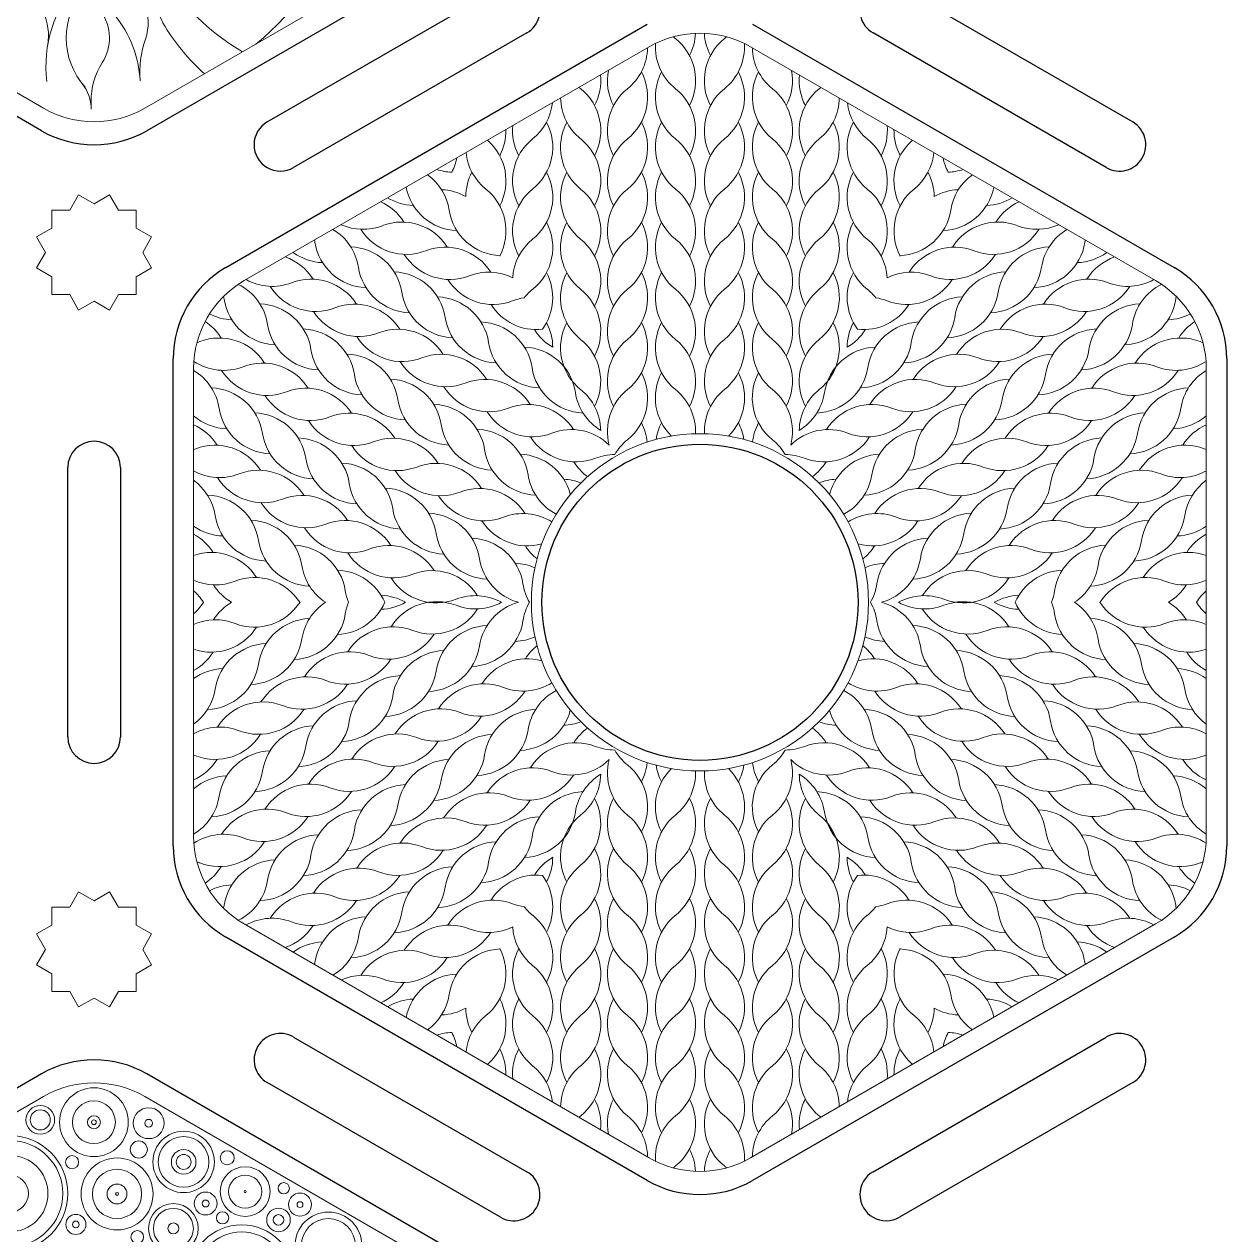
# Model space of a CAD drawing. Header units: millimetres. Extents: x -1250 to -350, y -300 to 300.
# Drawn here: x -845.6 to -760, y -95 to -8.9 of the extents above; entities that cross this region are included whole.
import ezdxf

# ---------------------------------------------------------------- set-up
doc = ezdxf.new("R2010")
doc.units = ezdxf.units.MM
doc.layers.get('0').update_dxf_attribs({"color": 1, "true_color": 0xff0000})
doc.layers.add('cut', color=1, linetype='Continuous', lineweight=20, true_color=0xff0000)
doc.layers.add('Vector Engrave', color=5, linetype='Continuous', lineweight=0, true_color=0x0000ff)

msp = doc.modelspace()

# ---------------------------------------------------------------- linework, layer by layer
for p, q in [((-844.375, -16.442), (-874.375, 0.879)), ((-806.875, 0.879), (-836.875, -16.442)), ((-828.3, -15.821), (-811.7, -6.237)), ((-783.3, -6.237), (-766.7, -15.821)), ((-831.25, -26.184), (-801.25, -8.864)), ((-793.75, -8.864), (-763.75, -26.184)), ((-809.825, -9.484), (-826.425, -19.068)), ((-768.575, -19.068), (-785.175, -9.484)), ((-835, -67.321), (-835, -32.679)), ((-760, -32.679), (-760, -67.321)), ((-842.5, -59.584), (-842.5, -40.416)), ((-838.75, -40.416), (-838.75, -59.584)), ((-801.25, -91.136), (-831.25, -73.816)), ((-763.75, -73.816), (-793.75, -91.136)), ((-826.425, -80.932), (-809.825, -90.516)), ((-785.175, -90.516), (-768.575, -80.932)), ((-844.375, -83.558), (-874.375, -100.879)), ((-806.875, -100.879), (-836.875, -83.558)), ((-811.7, -93.763), (-828.3, -84.179)), ((-766.7, -84.179), (-783.3, -93.763))]:
    msp.add_line(p, q)
msp.add_circle((-797.5, -50), 11.25)
for centre, radius, start, end in [((-810.762, -7.861), 1.875, 300, 120), ((-784.238, -7.861), 1.875, 60, 240), ((-827.363, -17.445), 1.875, 120, 300), ((-767.637, -17.445), 1.875, 240, 60), ((-840.625, -9.946), 7.5, 240, 300), ((-827.5, -32.679), 7.5, 120, 180), ((-767.5, -32.679), 7.5, 0, 60), ((-840.625, -40.416), 1.875, 0, 180), ((-840.625, -59.584), 1.875, 180, 0), ((-827.5, -67.321), 7.5, 180, 240), ((-767.5, -67.321), 7.5, 300, 0), ((-827.363, -82.555), 1.875, 60, 240), ((-767.637, -82.555), 1.875, 300, 120), ((-840.625, -90.054), 7.5, 60, 120), ((-810.762, -92.139), 1.875, 240, 60), ((-797.5, -84.641), 7.5, 240, 300), ((-784.238, -92.139), 1.875, 120, 300)]:
    msp.add_arc(centre, radius, start, end)
at = {"layer": 'cut'}
for p, q in [((-841.723, -21.004), (-842.357, -22.102)), ((-840.625, -21.638), (-841.723, -21.004)), ((-839.527, -21.004), (-840.625, -21.638)), ((-838.893, -22.102), (-839.527, -21.004)), ((-842.357, -22.102), (-843.625, -22.102)), ((-843.625, -22.102), (-843.625, -23.37)), ((-837.625, -22.102), (-838.893, -22.102)), ((-837.625, -23.37), (-837.625, -22.102)), ((-843.625, -23.37), (-844.723, -24.004)), ((-844.723, -24.004), (-844.089, -25.102)), ((-836.527, -24.004), (-837.625, -23.37)), ((-837.161, -25.102), (-836.527, -24.004)), ((-844.089, -25.102), (-844.723, -26.2)), ((-836.527, -26.2), (-837.161, -25.102)), ((-844.723, -26.2), (-843.625, -26.834)), ((-837.625, -26.834), (-836.527, -26.2)), ((-843.625, -26.834), (-843.625, -28.102)), ((-837.625, -28.102), (-837.625, -26.834)), ((-843.625, -28.102), (-842.357, -28.102)), ((-842.357, -28.102), (-841.723, -29.2)), ((-839.527, -29.2), (-838.893, -28.102)), ((-838.893, -28.102), (-837.625, -28.102)), ((-841.723, -29.2), (-840.625, -28.566)), ((-840.625, -28.566), (-839.527, -29.2)), ((-841.723, -70.597), (-842.357, -71.695)), ((-840.625, -71.231), (-841.723, -70.597)), ((-839.527, -70.597), (-840.625, -71.231)), ((-838.893, -71.695), (-839.527, -70.597)), ((-842.357, -71.695), (-843.625, -71.695)), ((-843.625, -71.695), (-843.625, -72.963)), ((-837.625, -71.695), (-838.893, -71.695)), ((-837.625, -72.963), (-837.625, -71.695)), ((-843.625, -72.963), (-844.723, -73.597)), ((-836.527, -73.597), (-837.625, -72.963)), ((-844.723, -73.597), (-844.089, -74.695)), ((-837.161, -74.695), (-836.527, -73.597)), ((-844.089, -74.695), (-844.723, -75.793)), ((-836.527, -75.793), (-837.161, -74.695)), ((-844.723, -75.793), (-843.625, -76.427)), ((-837.625, -76.427), (-836.527, -75.793)), ((-843.625, -76.427), (-843.625, -77.695)), ((-837.625, -77.695), (-837.625, -76.427)), ((-843.625, -77.695), (-842.357, -77.695)), ((-842.357, -77.695), (-841.723, -78.793)), ((-841.723, -78.793), (-840.625, -78.159)), ((-840.625, -78.159), (-839.527, -78.793)), ((-839.527, -78.793), (-838.893, -77.695)), ((-838.893, -77.695), (-837.625, -77.695))]:
    msp.add_line(p, q, dxfattribs=at)
at = {"layer": 'Vector Engrave'}
for p, q in [((-873.061, 1.806), (-844.229, -14.84)), ((-837.021, -14.84), (-808.189, 1.806)), ((-801.104, -10.466), (-829.936, -27.112)), ((-765.064, -27.112), (-793.896, -10.466)), ((-840.832, -14.367), (-840.823, -14.908)), ((-833.54, -33.354), (-833.54, -66.646)), ((-761.46, -66.646), (-761.46, -33.354)), ((-829.936, -72.888), (-801.104, -89.534)), ((-793.896, -89.534), (-765.064, -72.888)), ((-873.061, -101.806), (-844.229, -85.16)), ((-837.021, -85.16), (-808.189, -101.806))]:
    msp.add_line(p, q, dxfattribs=at)
for centre, radius in [((-797.5, -50), 12), ((-840.637, -86.996), 2.449), ((-844.454, -86.83), 1.022), ((-844.454, -86.83), 0.713), ((-840.637, -86.996), 1.525), ((-836.738, -87.064), 1.101), ((-840.637, -86.996), 0.461), ((-840.637, -86.996), 0.169), ((-836.738, -87.064), 0.274), ((-834.25, -89.82), 2.187), ((-846.625, -92.07), 4.125), ((-846.625, -92.07), 3.769), ((-837.444, -88.939), 0.609), ((-834.25, -89.82), 1.803), ((-846.625, -92.07), 2.717), ((-842.192, -89.837), 0.467), ((-838.992, -92.099), 2.561), ((-834.25, -89.82), 0.877), ((-834.25, -89.82), 0.53), ((-831.151, -89.525), 0.501), ((-838.992, -92.099), 1.752), ((-829.872, -91.934), 1.77), ((-846.625, -92.07), 1.325), ((-829.872, -91.934), 1.177), ((-827.125, -91.695), 0.403), ((-838.992, -92.099), 0.707), ((-838.992, -92.099), 0.103), ((-832.69, -92.78), 0.814), ((-829.872, -91.934), 0.0766), ((-825.969, -92.858), 0.822), ((-834.981, -94.549), 1.766), ((-832.69, -92.78), 0.247), ((-825.969, -92.858), 0.209), ((-841.923, -94.268), 0.714), ((-834.981, -94.549), 1.421), ((-831.482, -93.797), 0.436), ((-827.5, -93.945), 0.839), ((-827.5, -93.945), 0.375), ((-823.946, -95.774), 2.379), ((-823.946, -95.774), 1.922), ((-841.923, -94.268), 0.241), ((-837.554, -95.165), 0.453), ((-834.981, -94.549), 0.384), ((-830.125, -98.07), 3.769), ((-830.125, -98.07), 3.267)]:
    msp.add_circle(centre, radius, dxfattribs=at)
for centre, radius, start, end in [((-839.029, 2.284), 16, 308.27892, 25.88322), ((-827.8, -4.486), 9, 183.4644, 214.11678), ((-835.051, -11.847), 9, 138.23452, 187.02367), ((-840.148, -8.789), 3.373, 340.4644, 64.77821), ((-822.008, 2.996), 16, 214.11678, 239.75123), ((-837.378, -9.843), 5.227, 137.89524, 222.17288), ((-847.875, -9.695), 4.004, 350.47159, 25.48633), ((-842.717, -9.849), 3.189, 326.98906, 36.44031), ((-845.335, -13.312), 8, 4.0313, 42.65504), ((-830.372, -12.257), 7, 160.4644, 185.17302), ((-822.005, -0.559), 16, 214.11678, 227.67937), ((-797.5, -16.708), 7.208, 60, 120), ((-796.847, -10.476), 3.823, 176.32146, 231.24538), ((-796.847, -6.909), 3.823, 228.11206, 231.24538), ((-801.633, -12.871), 3.823, 332.17822, 51.24538), ((-801.632, -9.304), 3.823, 332.17822, 356.95643), ((-793.367, -12.871), 3.823, 128.75462, 207.82178), ((-793.368, -9.304), 3.823, 183.04357, 207.82178), ((-798.153, -6.909), 3.823, 308.75462, 311.88794), ((-798.153, -10.476), 3.823, 308.75462, 3.67854), ((-805.053, -10.476), 3.823, 308.75462, 359.06082), ((-789.947, -10.476), 3.823, 180.93918, 231.24538), ((-835.832, -14.284), 5, 147.20947, 180.95484), ((-808.383, -12.871), 3.823, 332.17822, 5.97764), ((-800.267, -12.871), 3.823, 169.12812, 207.82178), ((-805.052, -14.043), 3.823, 308.75462, 27.82178), ((-796.848, -14.043), 3.823, 152.17822, 231.24538), ((-798.152, -14.043), 3.823, 308.75462, 27.82178), ((-789.948, -14.043), 3.823, 152.17822, 231.24538), ((-794.733, -12.871), 3.823, 332.17822, 10.87188), ((-786.617, -12.871), 3.823, 174.02236, 207.82178), ((-843.822, -14.958), 3, 0.95484, 38.43421), ((-803.597, -10.476), 3.823, 228.89179, 231.24538), ((-808.383, -16.438), 3.823, 332.17822, 51.24538), ((-800.267, -16.438), 3.823, 128.75462, 207.82178), ((-801.633, -16.438), 3.823, 332.17822, 51.24538), ((-793.367, -16.438), 3.823, 128.75462, 207.82178), ((-794.733, -16.438), 3.823, 332.17822, 51.24538), ((-786.617, -16.438), 3.823, 128.75462, 207.82178), ((-791.403, -10.476), 3.823, 308.75462, 311.10821), ((-811.802, -14.043), 3.823, 308.75462, 353.92928), ((-803.598, -14.043), 3.823, 181.03631, 231.24538), ((-791.402, -14.043), 3.823, 308.75462, 358.96369), ((-783.198, -14.043), 3.823, 186.07072, 231.24538), ((-840.625, -8.597), 7.208, 240, 300), ((-815.133, -16.438), 3.823, 332.17822, 1.18963), ((-807.017, -16.438), 3.823, 174.56955, 207.82178), ((-811.801, -17.61), 3.823, 308.75462, 27.82178), ((-803.599, -17.61), 3.823, 152.17822, 231.24538), ((-805.051, -17.61), 3.823, 308.75462, 27.82178), ((-796.849, -17.61), 3.823, 152.17822, 231.24538), ((-798.151, -17.61), 3.823, 308.75462, 27.82178), ((-789.949, -17.61), 3.823, 152.17822, 231.24538), ((-791.401, -17.61), 3.823, 308.75462, 27.82178), ((-783.199, -17.61), 3.823, 152.17822, 231.24538), ((-787.983, -16.438), 3.823, 332.17822, 5.43045), ((-779.867, -16.438), 3.823, 178.81037, 207.82178), ((-815.134, -20.006), 3.823, 332.17822, 49.03373), ((-807.016, -20.006), 3.823, 128.75462, 207.82178), ((-808.384, -20.006), 3.823, 332.17822, 51.24538), ((-800.266, -20.006), 3.823, 128.75462, 207.82178), ((-801.634, -20.006), 3.823, 332.17822, 51.24538), ((-793.366, -20.006), 3.823, 128.75462, 207.82178), ((-794.734, -20.006), 3.823, 332.17822, 51.24538), ((-786.616, -20.006), 3.823, 128.75462, 207.82178), ((-787.984, -20.006), 3.823, 332.17822, 51.24538), ((-779.866, -20.006), 3.823, 130.96627, 207.82178), ((-810.349, -17.61), 3.823, 185.83059, 231.24538), ((-784.651, -17.61), 3.823, 308.75462, 354.16941), ((-818.551, -17.61), 3.823, 332.18522, 348.43733), ((-776.449, -17.61), 3.823, 191.56267, 207.81478), ((-819.126, -22.678), 3.823, 8.75462, 54.16941), ((-815.025, -15.574), 3.823, 251.56267, 267.81478), ((-811.936, -17.358), 3.823, 212.17822, 212.45282), ((-818.551, -21.178), 3.823, 27.54718, 27.82178), ((-810.349, -21.178), 3.823, 152.17822, 179.19403), ((-811.801, -21.178), 3.823, 308.75462, 27.82178), ((-803.599, -21.178), 3.823, 152.17822, 231.24538), ((-805.051, -21.178), 3.823, 308.75462, 27.82178), ((-796.849, -21.178), 3.823, 152.17822, 231.24538), ((-798.151, -21.178), 3.823, 308.75462, 27.82178), ((-789.949, -21.178), 3.823, 152.17822, 231.24538), ((-791.401, -21.178), 3.823, 308.75462, 27.82178), ((-783.199, -21.178), 3.823, 152.17822, 231.24538), ((-784.651, -21.178), 3.823, 0.80597, 27.82178), ((-776.449, -21.178), 3.823, 152.17822, 152.45282), ((-783.064, -17.358), 3.823, 327.54718, 327.82178), ((-779.975, -15.574), 3.823, 272.18522, 288.43733), ((-775.874, -22.678), 3.823, 125.83059, 171.24538), ((-814.659, -19.731), 3.823, 190.96627, 267.82178), ((-816.036, -24.461), 3.823, 60.80597, 87.82178), ((-815.135, -23.573), 3.823, 332.17822, 51.24538), ((-807.015, -23.573), 3.823, 128.75462, 207.82178), ((-808.385, -23.573), 3.823, 332.17822, 51.24538), ((-800.265, -23.573), 3.823, 128.75462, 207.82178), ((-801.635, -23.573), 3.823, 332.17822, 51.24538), ((-793.365, -23.573), 3.823, 128.75462, 207.82178), ((-794.735, -23.573), 3.823, 332.17822, 51.24538), ((-786.615, -23.573), 3.823, 128.75462, 207.82178), ((-787.985, -23.573), 3.823, 332.17822, 51.24538), ((-779.865, -23.573), 3.823, 128.75462, 207.82178), ((-778.964, -24.461), 3.823, 92.17822, 119.19403), ((-780.341, -19.731), 3.823, 272.17822, 349.03373), ((-821.807, -24.978), 3.823, 32.17822, 65.43045), ((-817.749, -17.948), 3.823, 238.81037, 267.82178), ((-777.251, -17.948), 3.823, 272.17822, 301.18963), ((-773.193, -24.978), 3.823, 114.56955, 147.82178), ((-811.569, -21.514), 3.823, 188.75462, 267.82178), ((-783.431, -21.514), 3.823, 272.17822, 351.24538), ((-821.488, -19.636), 3.823, 246.07072, 291.24538), ((-818.718, -26.762), 3.823, 32.17822, 111.24538), ((-811.8, -24.745), 3.823, 308.75462, 27.82178), ((-803.6, -24.745), 3.823, 152.17822, 231.24538), ((-805.05, -24.745), 3.823, 308.75462, 27.82178), ((-796.85, -24.745), 3.823, 152.17822, 231.24538), ((-798.15, -24.745), 3.823, 308.75462, 27.82178), ((-789.95, -24.745), 3.823, 152.17822, 231.24538), ((-791.4, -24.745), 3.823, 308.75462, 27.82178), ((-783.2, -24.745), 3.823, 152.17822, 231.24538), ((-776.282, -26.762), 3.823, 68.75462, 147.82178), ((-773.512, -19.636), 3.823, 248.75462, 293.92928), ((-825.591, -26.741), 3.823, 8.75462, 58.96369), ((-818.4, -21.42), 3.823, 212.17822, 291.24538), ((-776.6, -21.42), 3.823, 248.75462, 327.82178), ((-769.409, -26.741), 3.823, 121.03631, 171.24538), ((-828.68, -24.958), 3.823, 8.75462, 11.10821), ((-821.124, -23.794), 3.823, 188.75462, 267.82178), ((-822.501, -28.524), 3.823, 8.75462, 87.82178), ((-815.629, -28.546), 3.823, 32.17822, 111.24538), ((-807.015, -27.14), 3.823, 128.75462, 176.56114), ((-808.385, -27.14), 3.823, 332.17822, 51.24538), ((-800.265, -27.14), 3.823, 128.75462, 207.82178), ((-801.635, -27.14), 3.823, 332.17822, 51.24538), ((-793.365, -27.14), 3.823, 128.75462, 207.82178), ((-794.735, -27.14), 3.823, 332.17822, 51.24538), ((-786.615, -27.14), 3.823, 128.75462, 207.82178), ((-787.985, -27.14), 3.823, 3.43886, 51.24538), ((-779.371, -28.546), 3.823, 68.75462, 147.82178), ((-772.499, -28.524), 3.823, 92.17822, 171.24538), ((-773.876, -23.794), 3.823, 272.17822, 351.24538), ((-766.32, -24.958), 3.823, 168.89179, 171.24538), ((-828.271, -29.039), 3.823, 32.17822, 70.87188), ((-824.213, -22.011), 3.823, 234.02236, 267.82178), ((-815.311, -23.204), 3.823, 212.17822, 291.24538), ((-779.689, -23.204), 3.823, 248.75462, 327.82178), ((-770.787, -22.011), 3.823, 272.17822, 305.97764), ((-766.729, -29.039), 3.823, 109.12812, 147.82178), ((-818.034, -25.577), 3.823, 188.75462, 267.82178), ((-819.411, -30.307), 3.823, 8.75462, 87.82178), ((-812.54, -30.33), 3.823, 63.43886, 111.24538), ((-811.8, -28.312), 3.823, 323.75231, 27.82178), ((-803.6, -28.312), 3.823, 152.17822, 231.24538), ((-805.05, -28.312), 3.823, 308.75462, 27.82178), ((-796.85, -28.312), 3.823, 152.17822, 231.24538), ((-798.15, -28.312), 3.823, 308.75462, 27.82178), ((-789.95, -28.312), 3.823, 152.17822, 231.24538), ((-791.4, -28.312), 3.823, 308.75462, 27.82178), ((-783.2, -28.312), 3.823, 152.17822, 216.24769), ((-782.46, -30.33), 3.823, 68.75462, 116.56114), ((-775.589, -30.307), 3.823, 92.17822, 171.24538), ((-776.966, -25.577), 3.823, 272.17822, 351.24538), ((-826.332, -33.354), 7.208, 120, 180), ((-832.055, -30.803), 3.823, 8.75462, 63.67854), ((-827.952, -23.697), 3.823, 240.93918, 291.24538), ((-824.863, -25.481), 3.823, 212.17822, 291.24538), ((-825.182, -30.823), 3.823, 32.17822, 111.24538), ((-812.222, -24.988), 3.823, 212.17822, 291.24538), ((-782.778, -24.988), 3.823, 248.75462, 327.82178), ((-769.818, -30.823), 3.823, 68.75462, 147.82178), ((-770.137, -25.481), 3.823, 248.75462, 327.82178), ((-767.048, -23.697), 3.823, 248.75462, 299.06082), ((-762.945, -30.803), 3.823, 116.32146, 171.24538), ((-768.668, -33.354), 7.208, 0, 60), ((-835.145, -29.02), 3.823, 8.75462, 11.88794), ((-814.944, -27.36), 3.823, 188.75462, 267.82178), ((-816.322, -32.09), 3.823, 8.75462, 87.82178), ((-809.451, -32.114), 3.823, 98.40469, 111.24538), ((-807.014, -30.707), 3.823, 128.75462, 141.59531), ((-808.386, -30.707), 3.823, 332.17822, 51.24538), ((-800.264, -30.707), 3.823, 128.75462, 207.82178), ((-801.636, -30.707), 3.823, 332.17822, 51.24538), ((-793.364, -30.707), 3.823, 128.75462, 207.82178), ((-794.736, -30.707), 3.823, 332.17822, 51.24538), ((-786.614, -30.707), 3.823, 128.75462, 207.82178), ((-787.986, -30.707), 3.823, 38.40469, 51.24538), ((-785.549, -32.114), 3.823, 68.75462, 81.59531), ((-778.678, -32.09), 3.823, 92.17822, 171.24538), ((-780.056, -27.36), 3.823, 272.17822, 351.24538), ((-759.855, -29.02), 3.823, 168.11206, 171.24538), ((-827.588, -27.856), 3.823, 188.75462, 267.82178), ((-828.966, -32.586), 3.823, 8.75462, 87.82178), ((-822.093, -32.607), 3.823, 32.17822, 111.24538), ((-809.133, -26.772), 3.823, 212.17822, 276.24769), ((-785.867, -26.772), 3.823, 263.75231, 327.82178), ((-772.907, -32.607), 3.823, 68.75462, 147.82178), ((-766.034, -32.586), 3.823, 92.17822, 171.24538), ((-767.412, -27.856), 3.823, 272.17822, 351.24538), ((-834.81, -33.231), 3.823, 32.17822, 56.95643), ((-830.678, -26.073), 3.823, 243.04357, 267.82178), ((-821.775, -27.265), 3.823, 212.17822, 291.24538), ((-811.855, -29.143), 3.823, 188.75462, 267.82178), ((-813.232, -33.873), 3.823, 8.75462, 87.82178), ((-811.799, -31.879), 3.823, 0.36691, 27.82178), ((-803.601, -31.879), 3.823, 152.17822, 231.24538), ((-805.049, -31.879), 3.823, 308.75462, 27.82178), ((-796.851, -31.879), 3.823, 152.17822, 231.24538), ((-798.149, -31.879), 3.823, 308.75462, 27.82178), ((-789.951, -31.879), 3.823, 152.17822, 231.24538), ((-791.399, -31.879), 3.823, 308.75462, 27.82178), ((-783.201, -31.879), 3.823, 152.17822, 179.63309), ((-781.768, -33.873), 3.823, 92.17822, 171.24538), ((-783.145, -29.143), 3.823, 272.17822, 351.24538), ((-773.225, -27.265), 3.823, 248.75462, 327.82178), ((-764.322, -26.073), 3.823, 272.17822, 296.95643), ((-760.19, -33.231), 3.823, 123.04357, 147.82178), ((-824.499, -29.64), 3.823, 188.75462, 267.82178), ((-825.876, -34.369), 3.823, 8.75462, 87.82178), ((-819.004, -34.392), 3.823, 32.17822, 111.24538), ((-806.044, -28.556), 3.823, 212.17822, 239.63309), ((-788.956, -28.556), 3.823, 300.36691, 327.82178), ((-775.996, -34.392), 3.823, 68.75462, 147.82178), ((-769.124, -34.369), 3.823, 92.17822, 171.24538), ((-770.501, -29.64), 3.823, 272.17822, 351.24538), ((-834.491, -27.889), 3.823, 288.11206, 291.24538), ((-831.721, -35.015), 3.823, 32.17822, 111.24538), ((-818.686, -29.05), 3.823, 212.17822, 291.24538), ((-808.765, -30.926), 3.823, 188.75462, 267.82178), ((-810.142, -35.656), 3.823, 8.75462, 87.82178), ((-808.387, -34.274), 3.823, 332.17822, 51.24538), ((-800.263, -34.274), 3.823, 128.75462, 207.82178), ((-801.637, -34.274), 3.823, 332.17822, 51.24538), ((-793.363, -34.274), 3.823, 128.75462, 207.82178), ((-794.737, -34.274), 3.823, 332.17822, 51.24538), ((-786.613, -34.274), 3.823, 128.75462, 207.82178), ((-784.858, -35.656), 3.823, 92.17822, 171.24538), ((-786.235, -30.926), 3.823, 272.17822, 351.24538), ((-776.314, -29.05), 3.823, 248.75462, 327.82178), ((-763.279, -35.015), 3.823, 68.75462, 147.82178), ((-760.509, -27.889), 3.823, 248.75462, 251.88794), ((-821.409, -31.423), 3.823, 188.75462, 267.82178), ((-822.786, -36.152), 3.823, 8.75462, 87.82178), ((-815.915, -36.176), 3.823, 32.17822, 111.24538), ((-779.085, -36.176), 3.823, 68.75462, 147.82178), ((-772.214, -36.152), 3.823, 92.17822, 171.24538), ((-773.591, -31.423), 3.823, 272.17822, 351.24538), ((-835.505, -36.779), 3.823, 8.75462, 59.06082), ((-831.402, -29.673), 3.823, 236.32146, 291.24538), ((-828.313, -31.457), 3.823, 212.17822, 291.24538), ((-828.632, -36.799), 3.823, 32.17822, 111.24538), ((-815.597, -30.834), 3.823, 212.17822, 291.24538), ((-805.676, -32.709), 3.823, 188.75462, 267.82178), ((-789.324, -32.709), 3.823, 272.17822, 351.24538), ((-779.403, -30.834), 3.823, 248.75462, 327.82178), ((-766.368, -36.799), 3.823, 68.75462, 147.82178), ((-766.687, -31.457), 3.823, 248.75462, 327.82178), ((-763.598, -29.673), 3.823, 248.75462, 303.67854), ((-759.495, -36.779), 3.823, 120.93918, 171.24538), ((-818.319, -33.206), 3.823, 188.75462, 267.82178), ((-819.697, -37.935), 3.823, 8.75462, 87.82178), ((-812.826, -37.96), 3.823, 32.17822, 111.24538), ((-805.048, -35.446), 3.823, 308.75462, 27.82178), ((-796.852, -35.446), 3.823, 152.17822, 225.50149), ((-798.148, -35.446), 3.823, 314.49851, 27.82178), ((-789.952, -35.446), 3.823, 152.17822, 231.24538), ((-782.174, -37.96), 3.823, 68.75462, 147.82178), ((-775.303, -37.935), 3.823, 92.17822, 171.24538), ((-776.681, -33.206), 3.823, 272.17822, 351.24538), ((-832.416, -38.562), 3.823, 8.75462, 87.82178), ((-825.225, -33.241), 3.823, 212.17822, 291.24538), ((-825.543, -38.583), 3.823, 32.17822, 111.24538), ((-812.508, -32.618), 3.823, 212.17822, 291.24538), ((-802.586, -34.492), 3.823, 188.75462, 238.81932), ((-808.387, -37.842), 3.823, 1.18068, 51.24538), ((-800.263, -37.842), 3.823, 128.75462, 194.65474), ((-801.637, -37.842), 3.823, 357.56156, 51.24538), ((-793.363, -37.842), 3.823, 128.75462, 182.43844), ((-794.737, -37.842), 3.823, 345.34526, 51.24538), ((-786.613, -37.842), 3.823, 128.75462, 178.81932), ((-792.414, -34.492), 3.823, 301.18068, 351.24538), ((-782.492, -32.618), 3.823, 248.75462, 327.82178), ((-769.457, -38.583), 3.823, 68.75462, 147.82178), ((-769.775, -33.241), 3.823, 248.75462, 327.82178), ((-762.584, -38.562), 3.823, 92.17822, 171.24538), ((-815.23, -34.989), 3.823, 188.75462, 267.82178), ((-816.607, -39.719), 3.823, 8.75462, 87.82178), ((-809.737, -39.744), 3.823, 32.17822, 111.24538), ((-785.263, -39.744), 3.823, 68.75462, 147.82178), ((-778.393, -39.719), 3.823, 92.17822, 171.24538), ((-779.77, -34.989), 3.823, 272.17822, 351.24538), ((-831.038, -33.832), 3.823, 229.12812, 267.82178), ((-827.949, -35.615), 3.823, 188.75462, 267.82178), ((-829.326, -40.345), 3.823, 8.75462, 87.82178), ((-822.454, -40.367), 3.823, 32.17822, 111.24538), ((-809.419, -34.402), 3.823, 212.17822, 291.24538), ((-785.581, -34.402), 3.823, 248.75462, 327.82178), ((-772.546, -40.367), 3.823, 68.75462, 147.82178), ((-765.674, -40.345), 3.823, 92.17822, 171.24538), ((-767.051, -35.615), 3.823, 272.17822, 351.24538), ((-763.962, -33.832), 3.823, 272.17822, 310.87188), ((-835.096, -40.86), 3.823, 32.17822, 65.97764), ((-822.136, -35.025), 3.823, 212.17822, 291.24538), ((-812.14, -36.772), 3.823, 188.75462, 267.82178), ((-813.517, -41.502), 3.823, 8.75462, 87.82178), ((-806.648, -41.528), 3.823, 45.34526, 111.24538), ((-805.048, -39.014), 3.823, 6.21055, 27.82178), ((-796.852, -39.014), 3.823, 152.17822, 170.98814), ((-798.148, -39.014), 3.823, 9.01186, 27.82178), ((-789.952, -39.014), 3.823, 152.17822, 173.78945), ((-788.352, -41.528), 3.823, 68.75462, 134.65474), ((-781.483, -41.502), 3.823, 92.17822, 171.24538), ((-782.86, -36.772), 3.823, 272.17822, 351.24538), ((-772.864, -35.025), 3.823, 248.75462, 327.82178), ((-759.904, -40.86), 3.823, 114.02236, 147.82178), ((-824.859, -37.398), 3.823, 188.75462, 267.82178), ((-826.236, -42.128), 3.823, 8.75462, 87.82178), ((-819.365, -42.151), 3.823, 32.17822, 111.24538), ((-806.33, -36.186), 3.823, 212.17822, 291.24538), ((-800.262, -41.409), 3.823, 128.75462, 149.86267), ((-794.738, -41.409), 3.823, 30.13733, 51.24538), ((-788.67, -36.186), 3.823, 248.75462, 327.82178), ((-775.635, -42.151), 3.823, 68.75462, 147.82178), ((-768.764, -42.128), 3.823, 92.17822, 171.24538), ((-770.141, -37.398), 3.823, 272.17822, 351.24538), ((-834.777, -35.518), 3.823, 288.89179, 291.24538), ((-832.007, -42.644), 3.823, 32.17822, 111.24538), ((-819.047, -36.809), 3.823, 212.17822, 291.24538), ((-809.051, -38.555), 3.823, 188.75462, 267.82178), ((-810.428, -43.285), 3.823, 14.49851, 87.82178), ((-803.559, -43.312), 3.823, 90.13733, 111.24538), ((-791.441, -43.312), 3.823, 68.75462, 89.86267), ((-784.572, -43.285), 3.823, 92.17822, 165.50149), ((-785.949, -38.555), 3.823, 272.17822, 351.24538), ((-775.953, -36.809), 3.823, 248.75462, 327.82178), ((-762.993, -42.644), 3.823, 68.75462, 147.82178), ((-760.223, -35.518), 3.823, 248.75462, 251.10821), ((-821.769, -39.181), 3.823, 188.75462, 267.82178), ((-823.147, -43.911), 3.823, 8.75462, 87.82178), ((-816.276, -43.935), 3.823, 32.17822, 111.24538), ((-803.241, -37.97), 3.823, 212.17822, 233.78945), ((-791.759, -37.97), 3.823, 306.21055, 327.82178), ((-778.724, -43.935), 3.823, 68.75462, 147.82178), ((-771.853, -43.911), 3.823, 92.17822, 171.24538), ((-773.231, -39.181), 3.823, 272.17822, 351.24538), ((-831.688, -37.303), 3.823, 241.03631, 291.24538), ((-835.791, -44.408), 3.823, 8.75462, 53.92928), ((-828.6, -39.087), 3.823, 212.17822, 291.24538), ((-828.918, -44.429), 3.823, 32.17822, 111.24538), ((-815.958, -38.594), 3.823, 212.17822, 291.24538), ((-805.961, -40.338), 3.823, 188.75462, 242.43844), ((-807.338, -45.068), 3.823, 69.01186, 87.82178), ((-787.662, -45.068), 3.823, 92.17822, 110.98814), ((-789.039, -40.338), 3.823, 297.56156, 351.24538), ((-779.042, -38.594), 3.823, 248.75462, 327.82178), ((-766.082, -44.429), 3.823, 68.75462, 147.82178), ((-766.4, -39.087), 3.823, 248.75462, 327.82178), ((-763.312, -37.303), 3.823, 248.75462, 298.96369), ((-759.209, -44.408), 3.823, 126.07072, 171.24538), ((-818.68, -40.964), 3.823, 188.75462, 267.82178), ((-820.057, -45.694), 3.823, 8.75462, 87.82178), ((-813.187, -45.72), 3.823, 32.17822, 111.24538), ((-781.813, -45.72), 3.823, 68.75462, 147.82178), ((-774.943, -45.694), 3.823, 92.17822, 171.24538), ((-776.32, -40.964), 3.823, 272.17822, 351.24538), ((-832.701, -46.191), 3.823, 8.75462, 87.82178), ((-825.511, -40.871), 3.823, 212.17822, 291.24538), ((-825.829, -46.213), 3.823, 32.17822, 111.24538), ((-812.869, -40.378), 3.823, 212.17822, 291.24538), ((-782.131, -40.378), 3.823, 248.75462, 327.82178), ((-769.171, -46.213), 3.823, 68.75462, 147.82178), ((-769.489, -40.871), 3.823, 248.75462, 327.82178), ((-762.299, -46.191), 3.823, 92.17822, 171.24538), ((-828.234, -43.244), 3.823, 188.75462, 267.82178), ((-815.59, -42.747), 3.823, 188.75462, 267.82178), ((-816.967, -47.477), 3.823, 8.75462, 87.82178), ((-810.098, -47.504), 3.823, 57.56156, 111.24538), ((-784.902, -47.504), 3.823, 68.75462, 122.43844), ((-778.033, -47.477), 3.823, 92.17822, 171.24538), ((-779.41, -42.747), 3.823, 272.17822, 351.24538), ((-766.766, -43.244), 3.823, 272.17822, 351.24538), ((-831.324, -41.461), 3.823, 234.56955, 267.82178), ((-829.611, -47.974), 3.823, 8.75462, 87.82178), ((-822.422, -42.655), 3.823, 212.17822, 291.24538), ((-822.74, -47.997), 3.823, 32.17822, 111.24538), ((-809.78, -42.162), 3.823, 212.17822, 285.50149), ((-785.22, -42.162), 3.823, 254.49851, 327.82178), ((-772.26, -47.997), 3.823, 68.75462, 147.82178), ((-772.578, -42.655), 3.823, 248.75462, 327.82178), ((-765.389, -47.974), 3.823, 92.17822, 171.24538), ((-763.676, -41.461), 3.823, 272.17822, 305.43045), ((-835.382, -48.49), 3.823, 32.17822, 61.18963), ((-825.144, -45.027), 3.823, 188.75462, 267.82178), ((-812.501, -44.53), 3.823, 188.75462, 267.82178), ((-813.878, -49.26), 3.823, 8.75462, 87.82178), ((-781.122, -49.26), 3.823, 92.17822, 171.24538), ((-782.499, -44.53), 3.823, 272.17822, 351.24538), ((-769.856, -45.027), 3.823, 272.17822, 351.24538), ((-759.618, -48.49), 3.823, 118.81037, 147.82178), ((-832.293, -50.274), 3.823, 32.17822, 109.03373), ((-826.522, -49.757), 3.823, 8.75462, 87.82178), ((-819.333, -44.439), 3.823, 212.17822, 291.24538), ((-819.651, -49.781), 3.823, 32.17822, 111.24538), ((-806.691, -43.946), 3.823, 212.17822, 230.98814), ((-788.309, -43.946), 3.823, 309.01186, 327.82178), ((-775.349, -49.781), 3.823, 68.75462, 147.82178), ((-775.667, -44.439), 3.823, 248.75462, 327.82178), ((-768.478, -49.757), 3.823, 92.17822, 171.24538), ((-762.707, -50.274), 3.823, 70.96627, 147.82178), ((-809.411, -46.313), 3.823, 188.75462, 254.65474), ((-810.788, -51.043), 3.823, 66.21055, 87.82178), ((-784.212, -51.043), 3.823, 92.17822, 113.78945), ((-785.589, -46.313), 3.823, 285.34526, 351.24538), ((-829.204, -52.058), 3.823, 32.17822, 111.24538), ((-822.055, -46.81), 3.823, 188.75462, 236.56114), ((-823.432, -51.54), 3.823, 23.75231, 87.82178), ((-816.562, -51.565), 3.823, 32.17822, 111.24538), ((-778.438, -51.565), 3.823, 68.75462, 147.82178), ((-771.568, -51.54), 3.823, 92.17822, 156.24769), ((-772.945, -46.81), 3.823, 303.43886, 351.24538), ((-765.796, -52.058), 3.823, 68.75462, 147.82178), ((-831.975, -44.932), 3.823, 245.83059, 291.24538), ((-828.886, -46.717), 3.823, 212.17822, 239.19403), ((-816.244, -46.223), 3.823, 212.17822, 291.24538), ((-806.321, -48.097), 3.823, 188.75462, 209.86267), ((-788.679, -48.097), 3.823, 330.13733, 351.24538), ((-778.756, -46.223), 3.823, 248.75462, 327.82178), ((-763.025, -44.932), 3.823, 248.75462, 294.16941), ((-766.114, -46.717), 3.823, 300.80597, 327.82178), ((-836.076, -52.036), 3.823, 32.18522, 48.43733), ((-818.965, -48.593), 3.823, 188.75462, 201.59531), ((-820.342, -53.323), 3.823, 60.36691, 87.82178), ((-816.244, -53.777), 3.823, 68.75462, 147.82178), ((-813.473, -53.349), 3.823, 61.18068, 111.24538), ((-781.527, -53.349), 3.823, 68.75462, 118.81932), ((-778.756, -53.777), 3.823, 32.17822, 111.24538), ((-774.658, -53.323), 3.823, 92.17822, 119.63309), ((-776.035, -48.593), 3.823, 338.40469, 351.24538), ((-758.924, -52.036), 3.823, 131.56267, 147.81478), ((-836.076, -47.964), 3.823, 311.56267, 327.81478), ((-832.986, -53.819), 3.823, 87.54718, 87.82178), ((-832.986, -46.181), 3.823, 272.17822, 272.45282), ((-828.886, -53.283), 3.823, 120.80597, 147.82178), ((-829.204, -47.942), 3.823, 248.75462, 327.82178), ((-822.055, -53.19), 3.823, 123.43886, 171.24538), ((-823.432, -48.46), 3.823, 272.17822, 336.24769), ((-818.965, -51.407), 3.823, 158.40469, 171.24538), ((-820.342, -46.677), 3.823, 272.17822, 299.63309), ((-816.562, -48.435), 3.823, 248.75462, 327.82178), ((-813.473, -46.651), 3.823, 248.75462, 298.81932), ((-809.411, -53.687), 3.823, 105.34526, 171.24538), ((-806.321, -51.903), 3.823, 150.13733, 171.24538), ((-788.679, -51.903), 3.823, 8.75462, 29.86267), ((-785.589, -53.687), 3.823, 8.75462, 74.65474), ((-781.527, -46.651), 3.823, 241.18068, 291.24538), ((-778.438, -48.435), 3.823, 212.17822, 291.24538), ((-774.658, -46.677), 3.823, 240.36691, 267.82178), ((-771.568, -48.46), 3.823, 203.75231, 267.82178), ((-776.035, -51.407), 3.823, 8.75462, 21.59531), ((-772.945, -53.19), 3.823, 8.75462, 56.56114), ((-765.796, -47.942), 3.823, 212.17822, 291.24538), ((-766.114, -53.283), 3.823, 32.17822, 59.19403), ((-762.014, -53.819), 3.823, 92.17822, 92.45282), ((-762.014, -46.181), 3.823, 267.54718, 267.82178), ((-758.924, -47.964), 3.823, 212.18522, 228.43733), ((-831.975, -55.068), 3.823, 68.75462, 114.16941), ((-825.144, -54.973), 3.823, 92.17822, 171.24538), ((-826.522, -50.243), 3.823, 272.17822, 351.24538), ((-812.501, -55.47), 3.823, 92.17822, 171.24538), ((-813.878, -50.74), 3.823, 272.17822, 351.24538), ((-781.122, -50.74), 3.823, 188.75462, 267.82178), ((-782.499, -55.47), 3.823, 8.75462, 87.82178), ((-768.478, -50.243), 3.823, 188.75462, 267.82178), ((-769.856, -54.973), 3.823, 8.75462, 87.82178), ((-763.025, -55.068), 3.823, 65.83059, 111.24538), ((-832.293, -49.726), 3.823, 250.96627, 327.82178), ((-819.333, -55.561), 3.823, 68.75462, 147.82178), ((-819.651, -50.219), 3.823, 248.75462, 327.82178), ((-810.788, -48.957), 3.823, 272.17822, 293.78945), ((-784.212, -48.957), 3.823, 246.21055, 267.82178), ((-775.349, -50.219), 3.823, 212.17822, 291.24538), ((-775.667, -55.561), 3.823, 32.17822, 111.24538), ((-762.707, -49.726), 3.823, 212.17822, 289.03373), ((-828.234, -56.756), 3.823, 92.17822, 171.24538), ((-829.611, -52.026), 3.823, 272.17822, 351.24538), ((-816.967, -52.523), 3.823, 272.17822, 351.24538), ((-806.691, -56.054), 3.823, 129.01186, 147.82178), ((-788.309, -56.054), 3.823, 32.17822, 50.98814), ((-778.033, -52.523), 3.823, 188.75462, 267.82178), ((-765.389, -52.026), 3.823, 188.75462, 267.82178), ((-766.766, -56.756), 3.823, 8.75462, 87.82178), ((-835.382, -51.51), 3.823, 298.81037, 327.82178), ((-822.422, -57.345), 3.823, 68.75462, 147.82178), ((-822.74, -52.003), 3.823, 248.75462, 327.82178), ((-815.59, -57.253), 3.823, 92.17822, 171.24538), ((-809.78, -57.838), 3.823, 74.49851, 147.82178), ((-785.22, -57.838), 3.823, 32.17822, 105.50149), ((-779.41, -57.253), 3.823, 8.75462, 87.82178), ((-772.26, -52.003), 3.823, 212.17822, 291.24538), ((-772.578, -57.345), 3.823, 32.17822, 111.24538), ((-759.618, -51.51), 3.823, 212.17822, 241.18963), ((-831.324, -58.539), 3.823, 92.17822, 125.43045), ((-832.701, -53.809), 3.823, 272.17822, 351.24538), ((-820.057, -54.306), 3.823, 272.17822, 351.24538), ((-774.943, -54.306), 3.823, 188.75462, 267.82178), ((-762.299, -53.809), 3.823, 188.75462, 267.82178), ((-763.676, -58.539), 3.823, 54.56955, 87.82178), ((-825.511, -59.129), 3.823, 68.75462, 147.82178), ((-825.829, -53.787), 3.823, 248.75462, 327.82178), ((-818.68, -59.036), 3.823, 92.17822, 171.24538), ((-812.869, -59.622), 3.823, 68.75462, 147.82178), ((-810.098, -52.496), 3.823, 248.75462, 302.43844), ((-784.902, -52.496), 3.823, 237.56156, 291.24538), ((-782.131, -59.622), 3.823, 32.17822, 111.24538), ((-776.32, -59.036), 3.823, 8.75462, 87.82178), ((-769.171, -53.787), 3.823, 212.17822, 291.24538), ((-769.489, -59.129), 3.823, 32.17822, 111.24538), ((-835.791, -55.592), 3.823, 306.07072, 351.24538), ((-823.147, -56.089), 3.823, 272.17822, 351.24538), ((-813.187, -54.28), 3.823, 248.75462, 327.82178), ((-805.961, -59.662), 3.823, 117.56156, 171.24538), ((-789.039, -59.662), 3.823, 8.75462, 62.43844), ((-781.813, -54.28), 3.823, 212.17822, 291.24538), ((-771.853, -56.089), 3.823, 188.75462, 267.82178), ((-759.209, -55.592), 3.823, 188.75462, 233.92928), ((-828.6, -60.913), 3.823, 68.75462, 147.82178), ((-828.918, -55.571), 3.823, 248.75462, 327.82178), ((-821.769, -60.819), 3.823, 92.17822, 171.24538), ((-815.958, -61.406), 3.823, 68.75462, 147.82178), ((-809.051, -61.445), 3.823, 92.17822, 171.24538), ((-810.428, -56.715), 3.823, 272.17822, 345.50149), ((-784.572, -56.715), 3.823, 194.49851, 267.82178), ((-785.949, -61.445), 3.823, 8.75462, 87.82178), ((-779.042, -61.406), 3.823, 32.17822, 111.24538), ((-773.231, -60.819), 3.823, 8.75462, 87.82178), ((-766.082, -55.571), 3.823, 212.17822, 291.24538), ((-766.4, -60.913), 3.823, 32.17822, 111.24538), ((-826.236, -57.872), 3.823, 272.17822, 351.24538), ((-816.276, -56.065), 3.823, 248.75462, 327.82178), ((-807.338, -54.932), 3.823, 272.17822, 290.98814), ((-787.662, -54.932), 3.823, 249.01186, 267.82178), ((-778.724, -56.065), 3.823, 212.17822, 291.24538), ((-768.764, -57.872), 3.823, 188.75462, 267.82178), ((-831.688, -62.697), 3.823, 68.75462, 118.96369), ((-832.007, -57.356), 3.823, 248.75462, 327.82178), ((-824.859, -62.602), 3.823, 92.17822, 171.24538), ((-819.047, -63.191), 3.823, 68.75462, 147.82178), ((-812.14, -63.228), 3.823, 92.17822, 171.24538), ((-813.517, -58.498), 3.823, 272.17822, 351.24538), ((-803.241, -62.03), 3.823, 126.21055, 147.82178), ((-791.759, -62.03), 3.823, 32.17822, 53.78945), ((-781.483, -58.498), 3.823, 188.75462, 267.82178), ((-782.86, -63.228), 3.823, 8.75462, 87.82178), ((-775.953, -63.191), 3.823, 32.17822, 111.24538), ((-770.141, -62.602), 3.823, 8.75462, 87.82178), ((-762.993, -57.356), 3.823, 212.17822, 291.24538), ((-763.312, -62.697), 3.823, 61.03631, 111.24538), ((-829.326, -59.655), 3.823, 272.17822, 351.24538), ((-819.365, -57.849), 3.823, 248.75462, 327.82178), ((-806.33, -63.814), 3.823, 68.75462, 147.82178), ((-803.559, -56.688), 3.823, 248.75462, 269.86267), ((-791.441, -56.688), 3.823, 270.13733, 291.24538), ((-788.67, -63.814), 3.823, 32.17822, 111.24538), ((-775.635, -57.849), 3.823, 212.17822, 291.24538), ((-765.674, -59.655), 3.823, 188.75462, 267.82178), ((-834.777, -64.482), 3.823, 68.75462, 71.10821), ((-827.949, -64.385), 3.823, 92.17822, 171.24538), ((-822.136, -64.975), 3.823, 68.75462, 147.82178), ((-816.607, -60.281), 3.823, 272.17822, 351.24538), ((-800.262, -58.591), 3.823, 210.13733, 231.24538), ((-794.738, -58.591), 3.823, 308.75462, 329.86267), ((-778.393, -60.281), 3.823, 188.75462, 267.82178), ((-772.864, -64.975), 3.823, 32.17822, 111.24538), ((-767.051, -64.385), 3.823, 8.75462, 87.82178), ((-760.223, -64.482), 3.823, 108.89179, 111.24538), ((-835.096, -59.14), 3.823, 294.02236, 327.82178), ((-832.416, -61.438), 3.823, 272.17822, 351.24538), ((-822.454, -59.633), 3.823, 248.75462, 327.82178), ((-815.23, -65.011), 3.823, 92.17822, 171.24538), ((-809.419, -65.598), 3.823, 68.75462, 147.82178), ((-806.648, -58.472), 3.823, 248.75462, 314.65474), ((-800.263, -62.158), 3.823, 165.34526, 231.24538), ((-805.048, -64.554), 3.823, 332.17822, 51.24538), ((-805.048, -60.986), 3.823, 332.17822, 353.78945), ((-796.852, -64.554), 3.823, 134.49851, 207.82178), ((-796.852, -60.986), 3.823, 189.01186, 207.82178), ((-801.637, -62.158), 3.823, 308.75462, 2.43844), ((-793.363, -62.158), 3.823, 177.56156, 231.24538), ((-798.148, -64.554), 3.823, 332.17822, 45.50149), ((-798.148, -60.986), 3.823, 332.17822, 350.98814), ((-789.952, -64.554), 3.823, 128.75462, 207.82178), ((-789.952, -60.986), 3.823, 186.21055, 207.82178), ((-794.737, -62.158), 3.823, 308.75462, 14.65474), ((-788.352, -58.472), 3.823, 225.34526, 291.24538), ((-785.581, -65.598), 3.823, 32.17822, 111.24538), ((-779.77, -65.011), 3.823, 8.75462, 87.82178), ((-772.546, -59.633), 3.823, 212.17822, 291.24538), ((-762.584, -61.438), 3.823, 188.75462, 267.82178), ((-759.904, -59.14), 3.823, 212.17822, 245.97764), ((-831.038, -66.168), 3.823, 92.17822, 130.87188), ((-819.697, -62.065), 3.823, 272.17822, 351.24538), ((-809.737, -60.256), 3.823, 248.75462, 327.82178), ((-802.586, -65.508), 3.823, 121.18068, 171.24538), ((-808.387, -62.158), 3.823, 308.75462, 358.81932), ((-786.613, -62.158), 3.823, 181.18068, 231.24538), ((-792.414, -65.508), 3.823, 8.75462, 58.81932), ((-785.263, -60.256), 3.823, 212.17822, 291.24538), ((-775.303, -62.065), 3.823, 188.75462, 267.82178), ((-763.962, -66.168), 3.823, 49.12812, 87.82178), ((-825.225, -66.759), 3.823, 68.75462, 147.82178), ((-825.543, -61.417), 3.823, 248.75462, 327.82178), ((-818.319, -66.794), 3.823, 92.17822, 171.24538), ((-812.508, -67.382), 3.823, 68.75462, 147.82178), ((-805.676, -67.291), 3.823, 92.17822, 171.24538), ((-789.324, -67.291), 3.823, 8.75462, 87.82178), ((-782.492, -67.382), 3.823, 32.17822, 111.24538), ((-776.681, -66.794), 3.823, 8.75462, 87.82178), ((-769.457, -61.417), 3.823, 212.17822, 291.24538), ((-769.775, -66.759), 3.823, 32.17822, 111.24538), ((-835.505, -63.221), 3.823, 300.93918, 351.24538), ((-822.786, -63.848), 3.823, 272.17822, 351.24538), ((-812.826, -62.04), 3.823, 248.75462, 327.82178), ((-808.387, -65.726), 3.823, 308.75462, 27.82178), ((-800.263, -65.726), 3.823, 152.17822, 231.24538), ((-801.637, -65.726), 3.823, 308.75462, 27.82178), ((-793.363, -65.726), 3.823, 152.17822, 231.24538), ((-794.737, -65.726), 3.823, 308.75462, 27.82178), ((-786.613, -65.726), 3.823, 152.17822, 231.24538), ((-782.174, -62.04), 3.823, 212.17822, 291.24538), ((-772.214, -63.848), 3.823, 188.75462, 267.82178), ((-759.495, -63.221), 3.823, 188.75462, 239.06082), ((-828.313, -68.543), 3.823, 68.75462, 147.82178), ((-828.632, -63.201), 3.823, 248.75462, 327.82178), ((-821.409, -68.577), 3.823, 92.17822, 171.24538), ((-815.597, -69.166), 3.823, 68.75462, 147.82178), ((-808.765, -69.074), 3.823, 92.17822, 171.24538), ((-810.142, -64.344), 3.823, 272.17822, 351.24538), ((-803.601, -68.121), 3.823, 128.75462, 207.82178), ((-805.049, -68.121), 3.823, 332.17822, 51.24538), ((-796.851, -68.121), 3.823, 128.75462, 207.82178), ((-798.149, -68.121), 3.823, 332.17822, 51.24538), ((-789.951, -68.121), 3.823, 128.75462, 207.82178), ((-791.399, -68.121), 3.823, 332.17822, 51.24538), ((-784.858, -64.344), 3.823, 188.75462, 267.82178), ((-786.235, -69.074), 3.823, 8.75462, 87.82178), ((-779.403, -69.166), 3.823, 32.17822, 111.24538), ((-773.591, -68.577), 3.823, 8.75462, 87.82178), ((-766.368, -63.201), 3.823, 212.17822, 291.24538), ((-766.687, -68.543), 3.823, 32.17822, 111.24538), ((-825.876, -65.631), 3.823, 272.17822, 351.24538), ((-815.915, -63.824), 3.823, 248.75462, 327.82178), ((-779.085, -63.824), 3.823, 212.17822, 291.24538), ((-769.124, -65.631), 3.823, 188.75462, 267.82178), ((-826.332, -66.646), 7.208, 180, 240), ((-831.402, -70.327), 3.823, 68.75462, 123.67854), ((-831.721, -64.985), 3.823, 248.75462, 327.82178), ((-824.499, -70.36), 3.823, 92.17822, 171.24538), ((-818.686, -70.95), 3.823, 68.75462, 147.82178), ((-811.855, -70.857), 3.823, 92.17822, 171.24538), ((-813.232, -66.127), 3.823, 272.17822, 351.24538), ((-781.768, -66.127), 3.823, 188.75462, 267.82178), ((-783.145, -70.857), 3.823, 8.75462, 87.82178), ((-776.314, -70.95), 3.823, 32.17822, 111.24538), ((-770.501, -70.36), 3.823, 8.75462, 87.82178), ((-763.279, -64.985), 3.823, 212.17822, 291.24538), ((-768.668, -66.646), 7.208, 300, 0), ((-763.598, -70.327), 3.823, 56.32146, 111.24538), ((-828.966, -67.414), 3.823, 272.17822, 351.24538), ((-819.004, -65.608), 3.823, 248.75462, 327.82178), ((-808.386, -69.293), 3.823, 308.75462, 27.82178), ((-800.264, -69.293), 3.823, 152.17822, 231.24538), ((-801.636, -69.293), 3.823, 308.75462, 27.82178), ((-793.364, -69.293), 3.823, 152.17822, 231.24538), ((-794.736, -69.293), 3.823, 308.75462, 27.82178), ((-786.614, -69.293), 3.823, 152.17822, 231.24538), ((-775.996, -65.608), 3.823, 212.17822, 291.24538), ((-766.034, -67.414), 3.823, 188.75462, 267.82178), ((-834.491, -72.111), 3.823, 68.75462, 71.88794), ((-834.81, -66.769), 3.823, 303.04357, 327.82178), ((-827.588, -72.144), 3.823, 92.17822, 171.24538), ((-821.775, -72.735), 3.823, 68.75462, 147.82178), ((-814.944, -72.64), 3.823, 92.17822, 171.24538), ((-816.322, -67.91), 3.823, 272.17822, 351.24538), ((-806.044, -71.444), 3.823, 120.36691, 147.82178), ((-811.799, -68.121), 3.823, 332.17822, 359.63309), ((-803.6, -71.688), 3.823, 128.75462, 207.82178), ((-805.05, -71.688), 3.823, 332.17822, 51.24538), ((-796.85, -71.688), 3.823, 128.75462, 207.82178), ((-798.15, -71.688), 3.823, 332.17822, 51.24538), ((-789.95, -71.688), 3.823, 128.75462, 207.82178), ((-791.4, -71.688), 3.823, 332.17822, 51.24538), ((-783.201, -68.121), 3.823, 180.36691, 207.82178), ((-788.956, -71.444), 3.823, 32.17822, 59.63309), ((-778.678, -67.91), 3.823, 188.75462, 267.82178), ((-780.056, -72.64), 3.823, 8.75462, 87.82178), ((-773.225, -72.735), 3.823, 32.17822, 111.24538), ((-767.412, -72.144), 3.823, 8.75462, 87.82178), ((-760.19, -66.769), 3.823, 212.17822, 236.95643), ((-760.509, -72.111), 3.823, 108.11206, 111.24538), ((-822.093, -67.393), 3.823, 248.75462, 327.82178), ((-809.133, -73.228), 3.823, 83.75231, 147.82178), ((-811.8, -71.688), 3.823, 332.17822, 36.24769), ((-783.2, -71.688), 3.823, 143.75231, 207.82178), ((-785.867, -73.228), 3.823, 32.17822, 96.24769), ((-772.907, -67.393), 3.823, 212.17822, 291.24538), ((-830.678, -73.927), 3.823, 92.17822, 116.95643), ((-832.055, -69.197), 3.823, 296.32146, 351.24538), ((-818.034, -74.423), 3.823, 92.17822, 171.24538), ((-819.411, -69.693), 3.823, 272.17822, 351.24538), ((-775.589, -69.693), 3.823, 188.75462, 267.82178), ((-776.966, -74.423), 3.823, 8.75462, 87.82178), ((-762.945, -69.197), 3.823, 188.75462, 243.67854), ((-764.322, -73.927), 3.823, 63.04357, 87.82178), ((-824.863, -74.519), 3.823, 68.75462, 147.82178), ((-825.182, -69.177), 3.823, 248.75462, 327.82178), ((-812.222, -75.012), 3.823, 68.75462, 147.82178), ((-809.451, -67.886), 3.823, 248.75462, 261.59531), ((-808.385, -72.86), 3.823, 308.75462, 27.82178), ((-800.265, -72.86), 3.823, 152.17822, 231.24538), ((-801.635, -72.86), 3.823, 308.75462, 27.82178), ((-793.365, -72.86), 3.823, 152.17822, 231.24538), ((-794.735, -72.86), 3.823, 308.75462, 27.82178), ((-786.615, -72.86), 3.823, 152.17822, 231.24538), ((-785.549, -67.886), 3.823, 278.40469, 291.24538), ((-782.778, -75.012), 3.823, 32.17822, 111.24538), ((-769.818, -69.177), 3.823, 212.17822, 291.24538), ((-770.137, -74.519), 3.823, 32.17822, 111.24538), ((-835.145, -70.98), 3.823, 348.11206, 351.24538), ((-822.501, -71.476), 3.823, 272.17822, 351.24538), ((-807.014, -69.293), 3.823, 218.40469, 231.24538), ((-811.8, -75.255), 3.823, 332.17822, 51.24538), ((-803.6, -75.255), 3.823, 128.75462, 207.82178), ((-805.05, -75.255), 3.823, 332.17822, 51.24538), ((-796.85, -75.255), 3.823, 128.75462, 207.82178), ((-798.15, -75.255), 3.823, 332.17822, 51.24538), ((-789.95, -75.255), 3.823, 128.75462, 207.82178), ((-791.4, -75.255), 3.823, 332.17822, 51.24538), ((-783.2, -75.255), 3.823, 128.75462, 207.82178), ((-787.986, -69.293), 3.823, 308.75462, 321.59531), ((-772.499, -71.476), 3.823, 188.75462, 267.82178), ((-759.855, -70.98), 3.823, 188.75462, 191.88794), ((-827.952, -76.303), 3.823, 68.75462, 119.06082), ((-828.271, -70.961), 3.823, 289.12812, 327.82178), ((-821.124, -76.206), 3.823, 92.17822, 171.24538), ((-815.311, -76.796), 3.823, 68.75462, 147.82178), ((-812.54, -69.67), 3.823, 248.75462, 296.56114), ((-807.015, -72.86), 3.823, 183.43886, 231.24538), ((-787.985, -72.86), 3.823, 308.75462, 356.56114), ((-782.46, -69.67), 3.823, 243.43886, 291.24538), ((-779.689, -76.796), 3.823, 32.17822, 111.24538), ((-773.876, -76.206), 3.823, 8.75462, 87.82178), ((-766.729, -70.961), 3.823, 212.17822, 250.87188), ((-767.048, -76.303), 3.823, 60.93918, 111.24538), ((-825.591, -73.259), 3.823, 301.03631, 351.24538), ((-815.629, -71.454), 3.823, 248.75462, 327.82178), ((-779.371, -71.454), 3.823, 212.17822, 291.24538), ((-769.409, -73.259), 3.823, 188.75462, 238.96369), ((-824.213, -77.989), 3.823, 92.17822, 125.97764), ((-818.4, -78.58), 3.823, 68.75462, 147.82178), ((-811.569, -78.486), 3.823, 92.17822, 171.24538), ((-815.135, -76.427), 3.823, 308.75462, 27.82178), ((-807.015, -76.427), 3.823, 152.17822, 231.24538), ((-808.385, -76.427), 3.823, 308.75462, 27.82178), ((-800.265, -76.427), 3.823, 152.17822, 231.24538), ((-801.635, -76.427), 3.823, 308.75462, 27.82178), ((-793.365, -76.427), 3.823, 152.17822, 231.24538), ((-794.735, -76.427), 3.823, 308.75462, 27.82178), ((-786.615, -76.427), 3.823, 152.17822, 231.24538), ((-787.985, -76.427), 3.823, 308.75462, 27.82178), ((-779.865, -76.427), 3.823, 152.17822, 231.24538), ((-783.431, -78.486), 3.823, 8.75462, 87.82178), ((-776.6, -78.58), 3.823, 32.17822, 111.24538), ((-770.787, -77.989), 3.823, 54.02236, 87.82178), ((-828.68, -75.042), 3.823, 348.89179, 351.24538), ((-818.718, -73.238), 3.823, 248.75462, 327.82178), ((-776.282, -73.238), 3.823, 212.17822, 291.24538), ((-766.32, -75.042), 3.823, 188.75462, 191.10821), ((-821.488, -80.364), 3.823, 68.75462, 113.92928), ((-814.659, -80.269), 3.823, 92.17822, 169.03373), ((-811.801, -78.822), 3.823, 332.17822, 51.24538), ((-803.599, -78.822), 3.823, 128.75462, 207.82178), ((-805.051, -78.822), 3.823, 332.17822, 51.24538), ((-796.849, -78.822), 3.823, 128.75462, 207.82178), ((-798.151, -78.822), 3.823, 332.17822, 51.24538), ((-789.949, -78.822), 3.823, 128.75462, 207.82178), ((-791.401, -78.822), 3.823, 332.17822, 51.24538), ((-783.199, -78.822), 3.823, 128.75462, 207.82178), ((-780.341, -80.269), 3.823, 10.96627, 87.82178), ((-773.512, -80.364), 3.823, 66.07072, 111.24538), ((-821.807, -75.022), 3.823, 294.56955, 327.82178), ((-773.193, -75.022), 3.823, 212.17822, 245.43045), ((-817.749, -82.052), 3.823, 92.17822, 121.18963), ((-819.126, -77.322), 3.823, 305.83059, 351.24538), ((-815.134, -79.994), 3.823, 310.96627, 27.82178), ((-807.016, -79.994), 3.823, 152.17822, 231.24538), ((-808.384, -79.994), 3.823, 308.75462, 27.82178), ((-800.266, -79.994), 3.823, 152.17822, 231.24538), ((-801.634, -79.994), 3.823, 308.75462, 27.82178), ((-793.366, -79.994), 3.823, 152.17822, 231.24538), ((-794.734, -79.994), 3.823, 308.75462, 27.82178), ((-786.616, -79.994), 3.823, 152.17822, 231.24538), ((-787.984, -79.994), 3.823, 308.75462, 27.82178), ((-779.866, -79.994), 3.823, 152.17822, 229.03373), ((-775.874, -77.322), 3.823, 188.75462, 234.16941), ((-777.251, -82.052), 3.823, 58.81037, 87.82178), ((-816.036, -75.539), 3.823, 272.17822, 299.19403), ((-810.349, -78.822), 3.823, 180.80597, 207.82178), ((-784.651, -78.822), 3.823, 332.17822, 359.19403), ((-778.964, -75.539), 3.823, 240.80597, 267.82178), ((-810.349, -82.39), 3.823, 128.75462, 174.16941), ((-811.801, -82.39), 3.823, 332.17822, 51.24538), ((-803.599, -82.39), 3.823, 128.75462, 207.82178), ((-805.051, -82.39), 3.823, 332.17822, 51.24538), ((-796.849, -82.39), 3.823, 128.75462, 207.82178), ((-798.151, -82.39), 3.823, 332.17822, 51.24538), ((-789.949, -82.39), 3.823, 128.75462, 207.82178), ((-791.401, -82.39), 3.823, 332.17822, 51.24538), ((-783.199, -82.39), 3.823, 128.75462, 207.82178), ((-784.651, -82.39), 3.823, 5.83059, 51.24538), ((-815.025, -84.426), 3.823, 92.18522, 108.43733), ((-811.936, -82.642), 3.823, 147.54718, 147.82178), ((-818.551, -78.822), 3.823, 332.17822, 332.45282), ((-818.551, -82.39), 3.823, 11.56267, 27.81478), ((-776.449, -82.39), 3.823, 152.18522, 168.43733), ((-776.449, -78.822), 3.823, 207.54718, 207.82178), ((-783.064, -82.642), 3.823, 32.17822, 32.45282), ((-779.975, -84.426), 3.823, 71.56267, 87.81478), ((-815.133, -83.562), 3.823, 358.81037, 27.82178), ((-807.017, -83.562), 3.823, 152.17822, 185.43045), ((-808.383, -83.562), 3.823, 308.75462, 27.82178), ((-800.267, -83.562), 3.823, 152.17822, 231.24538), ((-801.633, -83.562), 3.823, 308.75462, 27.82178), ((-793.367, -83.562), 3.823, 152.17822, 231.24538), ((-794.733, -83.562), 3.823, 308.75462, 27.82178), ((-786.617, -83.562), 3.823, 152.17822, 231.24538), ((-787.983, -83.562), 3.823, 354.56955, 27.82178), ((-779.867, -83.562), 3.823, 152.17822, 181.18963), ((-811.802, -85.957), 3.823, 6.07072, 51.24538), ((-803.598, -85.957), 3.823, 128.75462, 178.96369), ((-805.052, -85.957), 3.823, 332.17822, 51.24538), ((-796.848, -85.957), 3.823, 128.75462, 207.82178), ((-798.152, -85.957), 3.823, 332.17822, 51.24538), ((-789.948, -85.957), 3.823, 128.75462, 207.82178), ((-791.402, -85.957), 3.823, 1.03631, 51.24538), ((-783.198, -85.957), 3.823, 128.75462, 173.92928), ((-840.625, -91.403), 7.208, 60, 120), ((-808.383, -87.129), 3.823, 354.02236, 27.82178), ((-800.267, -87.129), 3.823, 152.17822, 190.87188), ((-801.633, -87.129), 3.823, 308.75462, 27.82178), ((-793.367, -87.129), 3.823, 152.17822, 231.24538), ((-794.733, -87.129), 3.823, 349.12812, 27.82178), ((-786.617, -87.129), 3.823, 152.17822, 185.97764), ((-803.597, -89.524), 3.823, 128.75462, 131.10821), ((-805.053, -89.524), 3.823, 0.93918, 51.24538), ((-796.847, -89.524), 3.823, 128.75462, 183.67854), ((-798.153, -89.524), 3.823, 356.32146, 51.24538), ((-789.947, -89.524), 3.823, 128.75462, 179.06082), ((-791.403, -89.524), 3.823, 48.89179, 51.24538), ((-797.5, -83.292), 7.208, 240, 300), ((-801.632, -90.696), 3.823, 3.04357, 27.82178), ((-793.368, -90.696), 3.823, 152.17822, 176.95643), ((-796.847, -93.091), 3.823, 128.75462, 131.88794), ((-798.153, -93.091), 3.823, 48.11206, 51.24538)]:
    msp.add_arc(centre, radius, start, end, dxfattribs=at)

doc.saveas('drawing.dxf')
